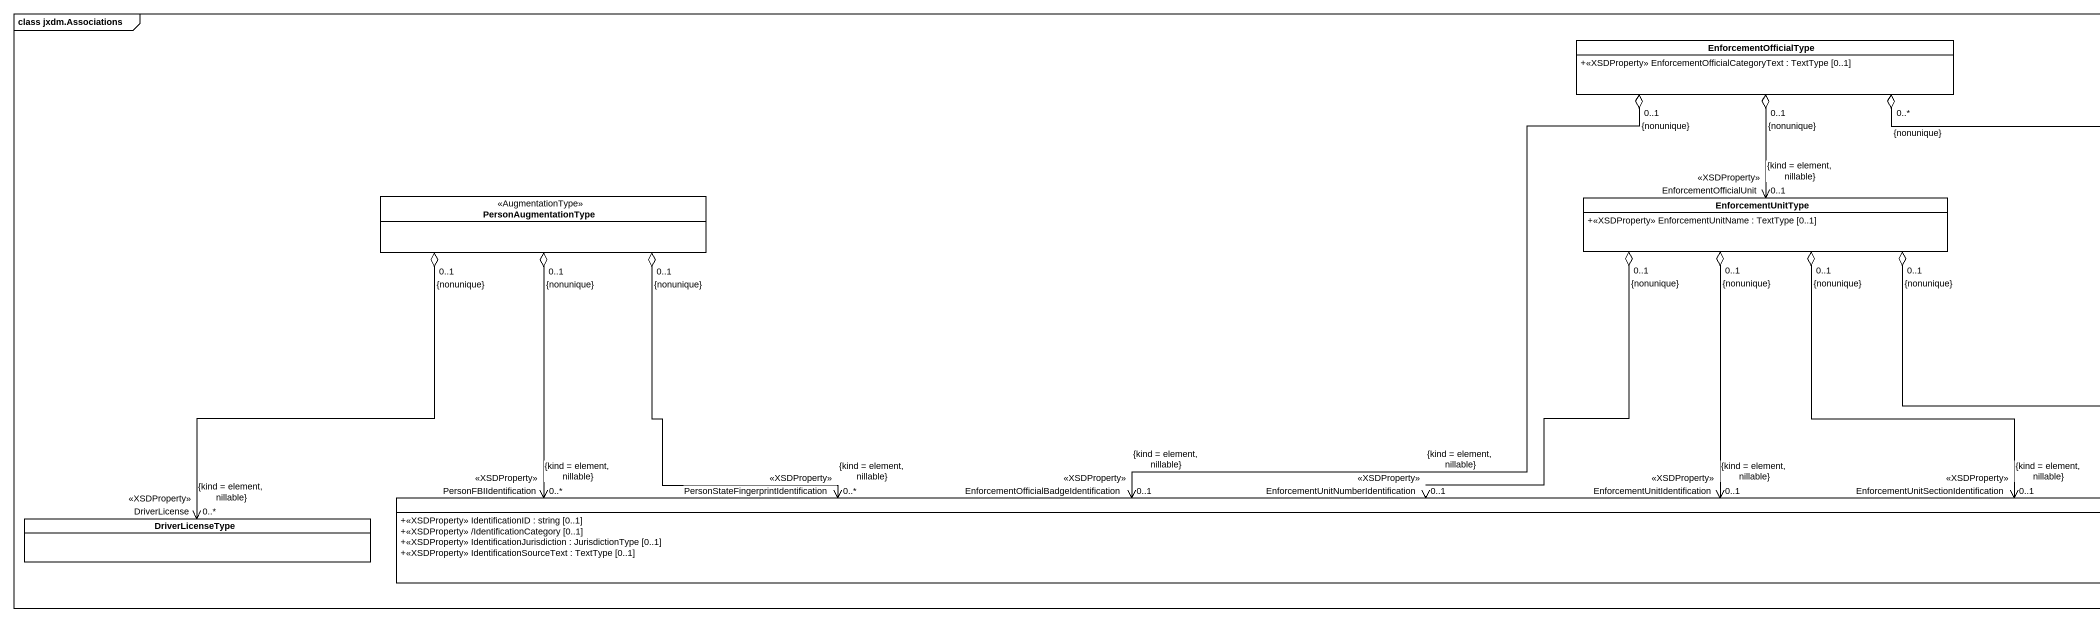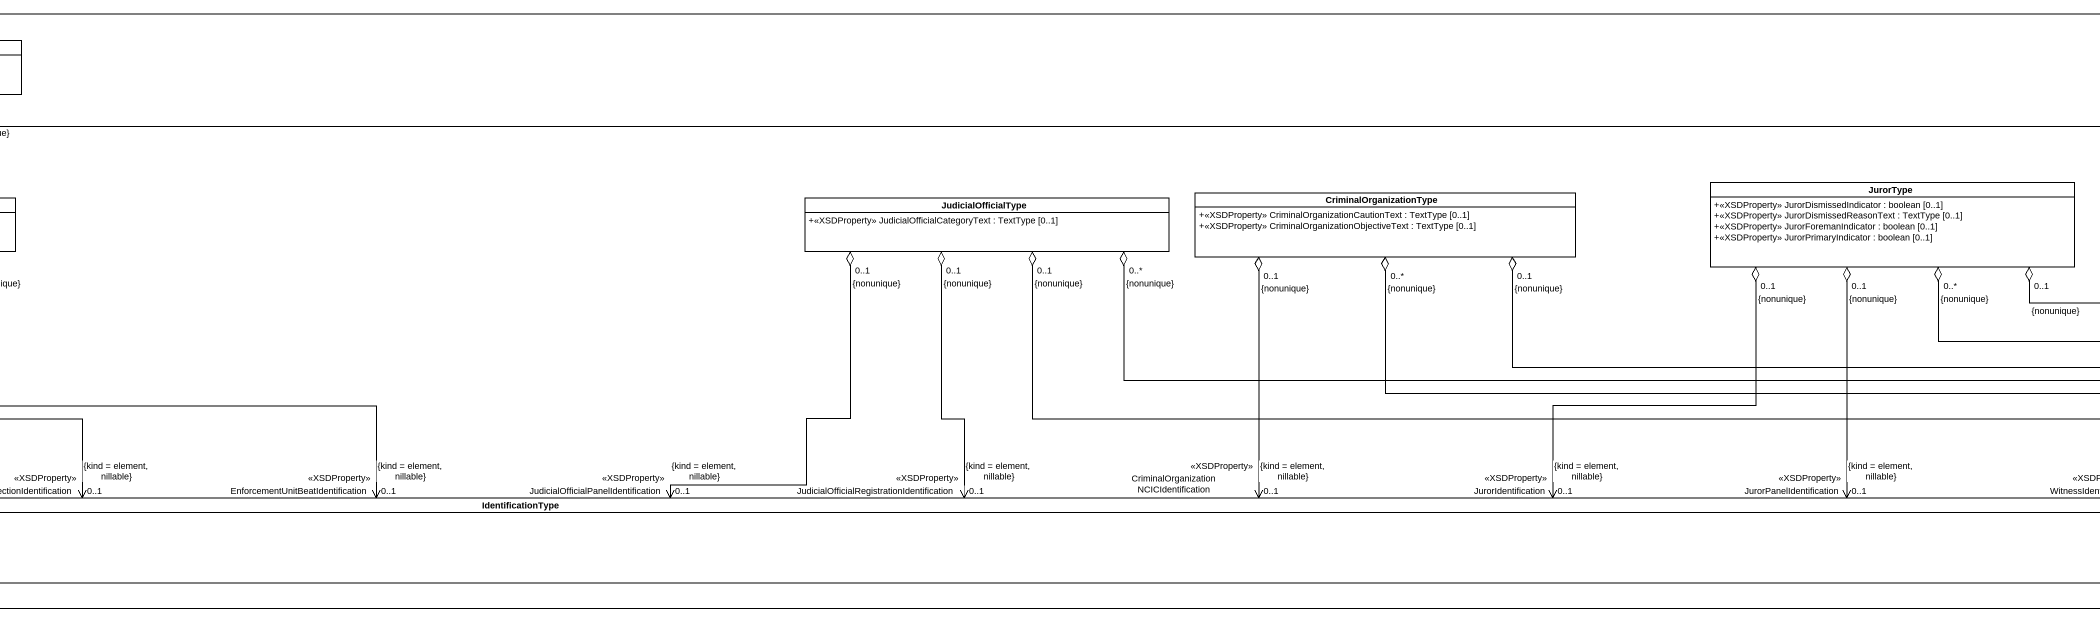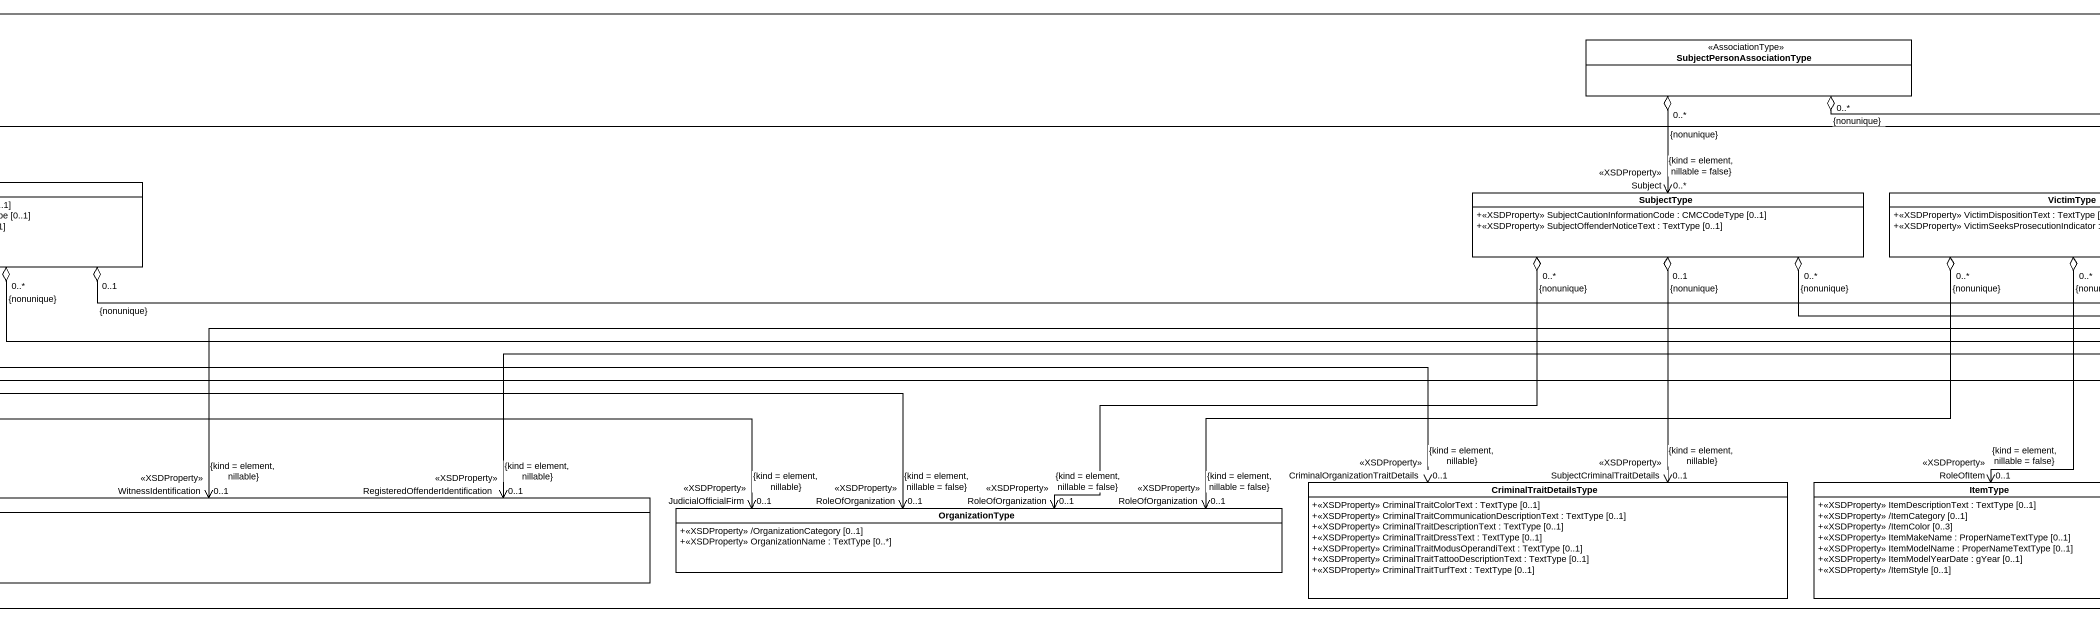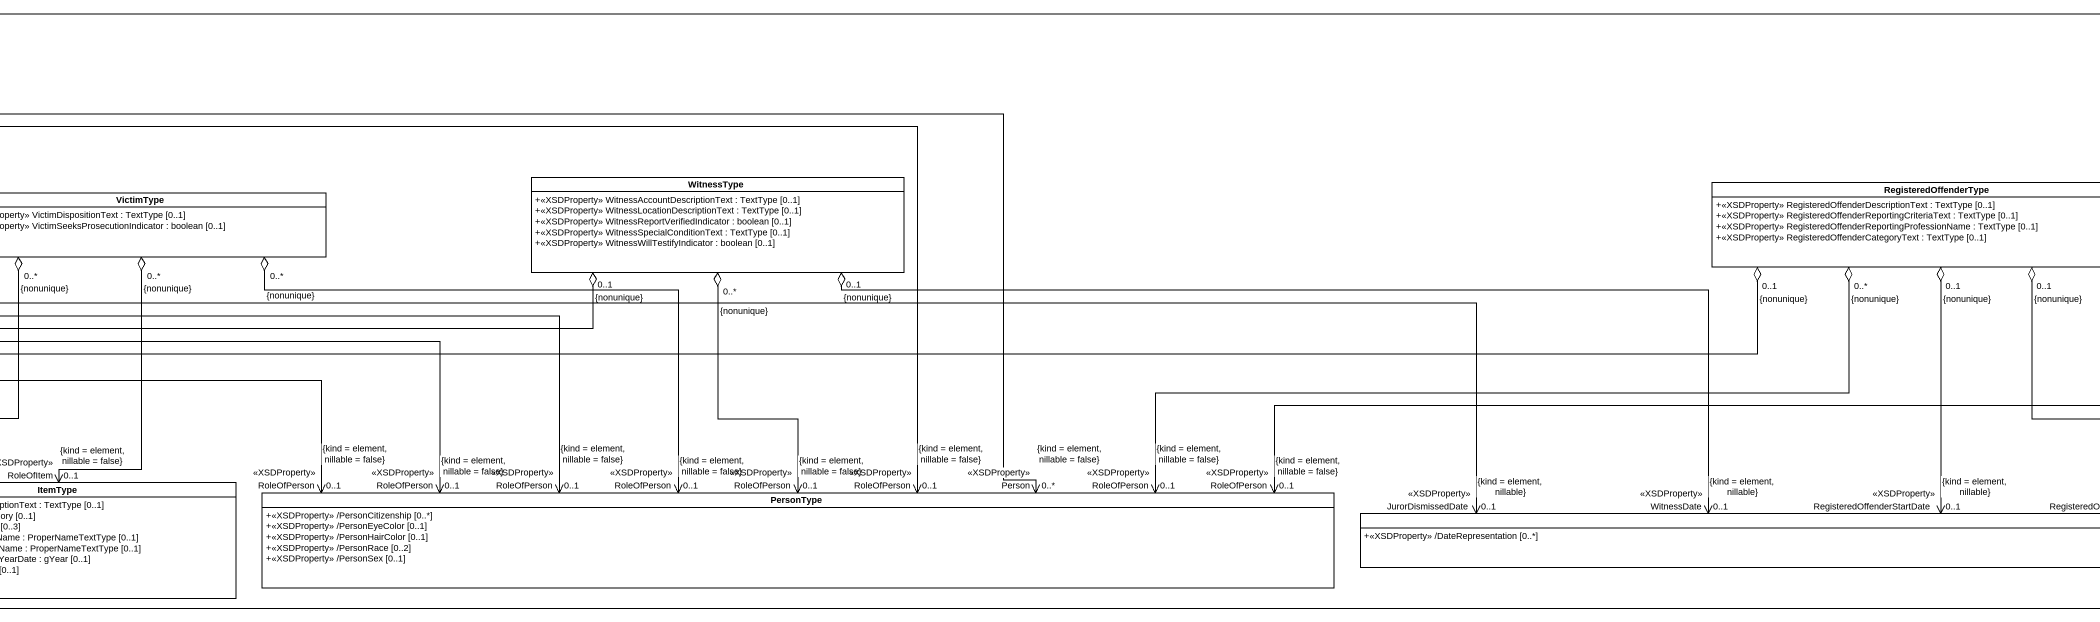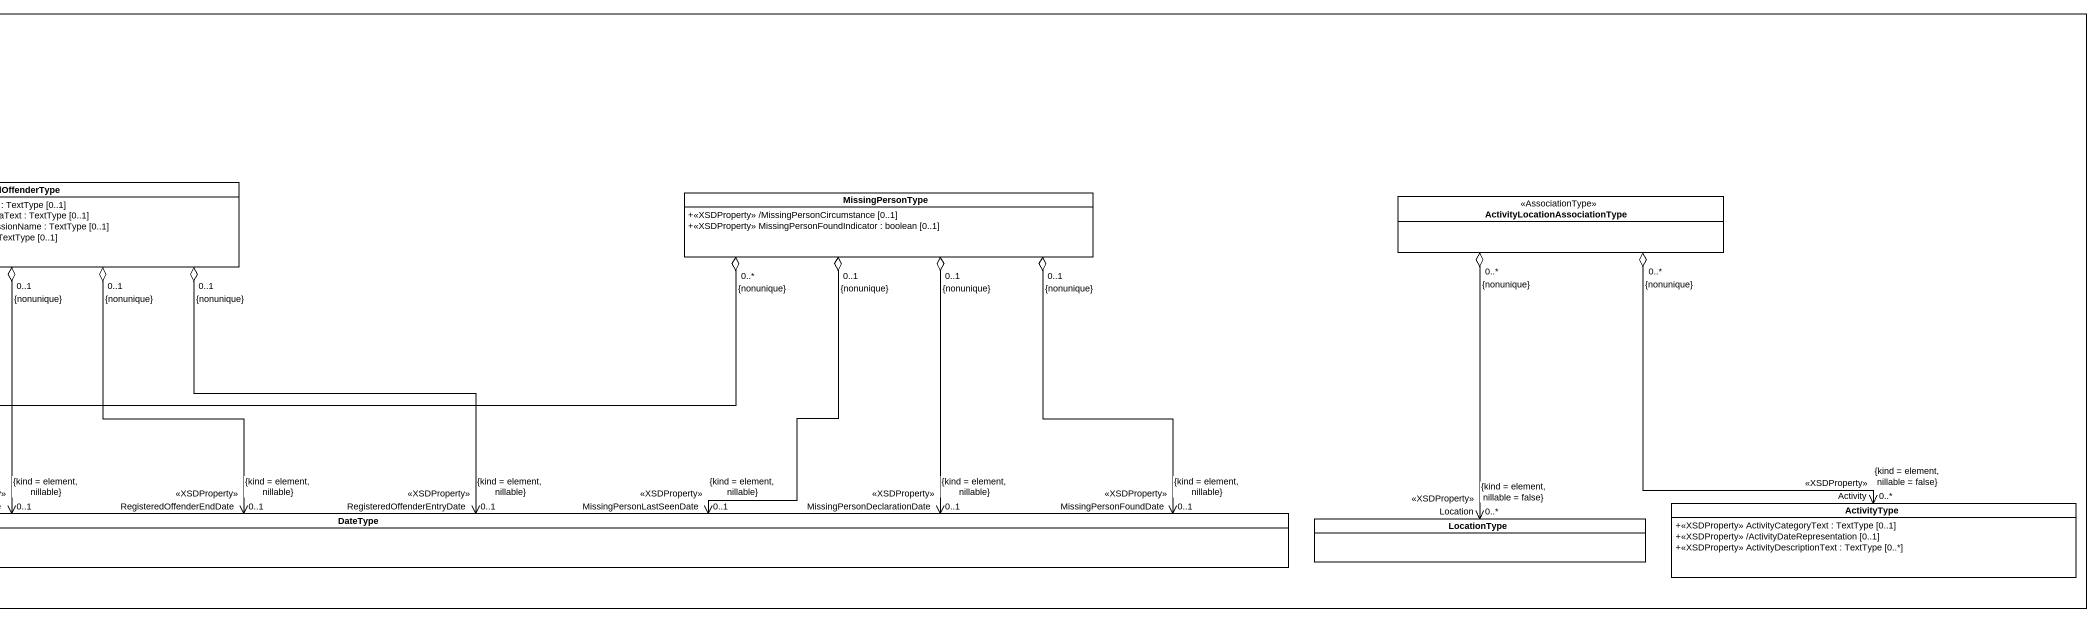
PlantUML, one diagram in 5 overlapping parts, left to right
@startuml
mainframe class jxdm.Associations
hide circle
hide empty members
skinparam classAttributeIconSize 0
class EnforcementOfficialType {
  +<<XSDProperty>> EnforcementOfficialCategoryText : TextType [0..1]
}
class SubjectPersonAssociationType <<AssociationType>>
class PersonAugmentationType <<AugmentationType>>
class EnforcementUnitType {
  +<<XSDProperty>> EnforcementUnitName : TextType [0..1]
}
class JudicialOfficialType {
  +<<XSDProperty>> JudicialOfficialCategoryText : TextType [0..1]
}
class CriminalOrganizationType {
  +<<XSDProperty>> CriminalOrganizationCautionText : TextType [0..1]
  +<<XSDProperty>> CriminalOrganizationObjectiveText : TextType [0..1]
}
class JurorType {
  +<<XSDProperty>> JurorDismissedIndicator : boolean [0..1]
  +<<XSDProperty>> JurorDismissedReasonText : TextType [0..1]
  +<<XSDProperty>> JurorForemanIndicator : boolean [0..1]
  +<<XSDProperty>> JurorPrimaryIndicator : boolean [0..1]
}
class SubjectType {
  +<<XSDProperty>> SubjectCautionInformationCode : CMCCodeType [0..1]
  +<<XSDProperty>> SubjectOffenderNoticeText : TextType [0..1]
}
class VictimType {
  +<<XSDProperty>> VictimDispositionText : TextType [0..1]
  +<<XSDProperty>> VictimSeeksProsecutionIndicator : boolean [0..1]
}
class WitnessType {
  +<<XSDProperty>> WitnessAccountDescriptionText : TextType [0..1]
  +<<XSDProperty>> WitnessLocationDescriptionText : TextType [0..1]
  +<<XSDProperty>> WitnessReportVerifiedIndicator : boolean [0..1]
  +<<XSDProperty>> WitnessSpecialConditionText : TextType [0..1]
  +<<XSDProperty>> WitnessWillTestifyIndicator : boolean [0..1]
}
class RegisteredOffenderType {
  +<<XSDProperty>> RegisteredOffenderDescriptionText : TextType [0..1]
  +<<XSDProperty>> RegisteredOffenderReportingCriteriaText : TextType [0..1]
  +<<XSDProperty>> RegisteredOffenderReportingProfessionName : TextType [0..1]
  +<<XSDProperty>> RegisteredOffenderCategoryText : TextType [0..1]
}
class MissingPersonType {
  +<<XSDProperty>> /MissingPersonCircumstance [0..1]
  +<<XSDProperty>> MissingPersonFoundIndicator : boolean [0..1]
}
class "ActivityLocationAssociationType" as ActivityLocationAssociationT <<AssociationType>>
class IdentificationType {
  +<<XSDProperty>> IdentificationID : string [0..1]
  +<<XSDProperty>> /IdentificationCategory [0..1]
  +<<XSDProperty>> IdentificationJurisdiction : JurisdictionType [0..1]
  +<<XSDProperty>> IdentificationSourceText : TextType [0..1]
}
class OrganizationType {
  +<<XSDProperty>> /OrganizationCategory [0..1]
  +<<XSDProperty>> OrganizationName : TextType [0..*]
}
class CriminalTraitDetailsType {
  +<<XSDProperty>> CriminalTraitColorText : TextType [0..1]
  +<<XSDProperty>> CriminalTraitCommunicationDescriptionText : TextType [0..1]
  +<<XSDProperty>> CriminalTraitDescriptionText : TextType [0..1]
  +<<XSDProperty>> CriminalTraitDressText : TextType [0..1]
  +<<XSDProperty>> CriminalTraitModusOperandiText : TextType [0..1]
  +<<XSDProperty>> CriminalTraitTattooDescriptionText : TextType [0..1]
  +<<XSDProperty>> CriminalTraitTurfText : TextType [0..1]
}
class ItemType {
  +<<XSDProperty>> ItemDescriptionText : TextType [0..1]
  +<<XSDProperty>> /ItemCategory [0..1]
  +<<XSDProperty>> /ItemColor [0..3]
  +<<XSDProperty>> ItemMakeName : ProperNameTextType [0..1]
  +<<XSDProperty>> ItemModelName : ProperNameTextType [0..1]
  +<<XSDProperty>> ItemModelYearDate : gYear [0..1]
  +<<XSDProperty>> /ItemStyle [0..1]
}
class PersonType {
  +<<XSDProperty>> /PersonCitizenship [0..*]
  +<<XSDProperty>> /PersonEyeColor [0..1]
  +<<XSDProperty>> /PersonHairColor [0..1]
  +<<XSDProperty>> /PersonRace [0..2]
  +<<XSDProperty>> /PersonSex [0..1]
}
class DateType {
  +<<XSDProperty>> /DateRepresentation [0..*]
}
class ActivityType {
  +<<XSDProperty>> ActivityCategoryText : TextType [0..1]
  +<<XSDProperty>> /ActivityDateRepresentation [0..1]
  +<<XSDProperty>> ActivityDescriptionText : TextType [0..*]
}
class DriverLicenseType
class LocationType
EnforcementOfficialType "0..1\n{nonunique}" o--> "EnforcementOfficialUnit\n<<XSDProperty>>\n0..1\n{kind = element, nillable}" EnforcementUnitType
EnforcementOfficialType "0..1\n{nonunique}" o--> "EnforcementOfficialBadgeIdentification\n<<XSDProperty>>\n0..1\n{kind = element, nillable}" IdentificationType
EnforcementOfficialType "0..*\n{nonunique}" o-right-> "RoleOfPerson\n<<XSDProperty>>\n0..1\n{kind = element, nillable = false}" PersonType
SubjectPersonAssociationType "0..*\n{nonunique}" o--> "Subject\n<<XSDProperty>>\n0..*\n{kind = element, nillable = false}" SubjectType
SubjectPersonAssociationType "0..*\n{nonunique}" o-right-> "Person\n<<XSDProperty>>\n0..*\n{kind = element, nillable = false}" PersonType
PersonAugmentationType "0..1\n{nonunique}" o-right-> "PersonFBIIdentification\n<<XSDProperty>>\n0..*\n{kind = element, nillable}" IdentificationType
PersonAugmentationType "0..1\n{nonunique}" o-right-> "PersonStateFingerprintIdentification\n<<XSDProperty>>\n0..*\n{kind = element, nillable}" IdentificationType
PersonAugmentationType "0..1\n{nonunique}" o--> "DriverLicense\n<<XSDProperty>>\n0..*\n{kind = element, nillable}" DriverLicenseType
EnforcementUnitType "0..1\n{nonunique}" o-right-> "EnforcementUnitNumberIdentification\n<<XSDProperty>>\n0..1\n{kind = element, nillable}" IdentificationType
EnforcementUnitType "0..1\n{nonunique}" o-right-> "EnforcementUnitIdentification\n<<XSDProperty>>\n0..1\n{kind = element, nillable}" IdentificationType
EnforcementUnitType "0..1\n{nonunique}" o-right-> "EnforcementUnitSectionIdentification\n<<XSDProperty>>\n0..1\n{kind = element, nillable}" IdentificationType
EnforcementUnitType "0..1\n{nonunique}" o-right-> "EnforcementUnitBeatIdentification\n<<XSDProperty>>\n0..1\n{kind = element, nillable}" IdentificationType
JudicialOfficialType "0..1\n{nonunique}" o--> "JudicialOfficialPanelIdentification\n<<XSDProperty>>\n0..1\n{kind = element, nillable}" IdentificationType
JudicialOfficialType "0..1\n{nonunique}" o--> "JudicialOfficialRegistrationIdentification\n<<XSDProperty>>\n0..1\n{kind = element, nillable}" IdentificationType
JudicialOfficialType "0..1\n{nonunique}" o-right-> "JudicialOfficialFirm\n<<XSDProperty>>\n0..1\n{kind = element, nillable}" OrganizationType
JudicialOfficialType "0..*\n{nonunique}" o-right-> "RoleOfPerson\n<<XSDProperty>>\n0..1\n{kind = element, nillable = false}" PersonType
CriminalOrganizationType "0..1\n{nonunique}" o-left-> "CriminalOrganizationNCICIdentification\n<<XSDProperty>>\n0..1\n{kind = element, nillable}" IdentificationType
CriminalOrganizationType "0..*\n{nonunique}" o-right-> "RoleOfOrganization\n<<XSDProperty>>\n0..1\n{kind = element, nillable = false}" OrganizationType
CriminalOrganizationType "0..1\n{nonunique}" o-right-> "CriminalOrganizationTraitDetails\n<<XSDProperty>>\n0..1\n{kind = element, nillable}" CriminalTraitDetailsType
JurorType "0..1\n{nonunique}" o-left-> "JurorIdentification\n<<XSDProperty>>\n0..1\n{kind = element, nillable}" IdentificationType
JurorType "0..1\n{nonunique}" o-left-> "JurorPanelIdentification\n<<XSDProperty>>\n0..1\n{kind = element, nillable}" IdentificationType
JurorType "0..*\n{nonunique}" o-right-> "RoleOfPerson\n<<XSDProperty>>\n0..1\n{kind = element, nillable = false}" PersonType
JurorType "0..1\n{nonunique}" o-right-> "JurorDismissedDate\n<<XSDProperty>>\n0..1\n{kind = element, nillable}" DateType
SubjectType "0..*\n{nonunique}" o-left-> "RoleOfOrganization\n<<XSDProperty>>\n0..1\n{kind = element, nillable = false}" OrganizationType
SubjectType "0..1\n{nonunique}" o--> "SubjectCriminalTraitDetails\n<<XSDProperty>>\n0..1\n{kind = element, nillable}" CriminalTraitDetailsType
SubjectType "0..*\n{nonunique}" o-right-> "RoleOfPerson\n<<XSDProperty>>\n0..1\n{kind = element, nillable = false}" PersonType
VictimType "0..*\n{nonunique}" o-left-> "RoleOfOrganization\n<<XSDProperty>>\n0..1\n{kind = element, nillable = false}" OrganizationType
VictimType "0..*\n{nonunique}" o--> "RoleOfItem\n<<XSDProperty>>\n0..1\n{kind = element, nillable = false}" ItemType
VictimType "0..*\n{nonunique}" o-right-> "RoleOfPerson\n<<XSDProperty>>\n0..1\n{kind = element, nillable = false}" PersonType
WitnessType "0..1\n{nonunique}" o-left-> "WitnessIdentification\n<<XSDProperty>>\n0..1\n{kind = element, nillable}" IdentificationType
WitnessType "0..*\n{nonunique}" o--> "RoleOfPerson\n<<XSDProperty>>\n0..1\n{kind = element, nillable = false}" PersonType
WitnessType "0..1\n{nonunique}" o-right-> "WitnessDate\n<<XSDProperty>>\n0..1\n{kind = element, nillable}" DateType
RegisteredOffenderType "0..1\n{nonunique}" o-left-> "RegisteredOffenderIdentification\n<<XSDProperty>>\n0..1\n{kind = element, nillable}" IdentificationType
RegisteredOffenderType "0..*\n{nonunique}" o-left-> "RoleOfPerson\n<<XSDProperty>>\n0..1\n{kind = element, nillable = false}" PersonType
RegisteredOffenderType "0..1\n{nonunique}" o--> "RegisteredOffenderStartDate\n<<XSDProperty>>\n0..1\n{kind = element, nillable}" DateType
RegisteredOffenderType "0..1\n{nonunique}" o--> "RegisteredOffenderEndDate\n<<XSDProperty>>\n0..1\n{kind = element, nillable}" DateType
RegisteredOffenderType "0..1\n{nonunique}" o--> "RegisteredOffenderEntryDate\n<<XSDProperty>>\n0..1\n{kind = element, nillable}" DateType
MissingPersonType "0..*\n{nonunique}" o-left-> "RoleOfPerson\n<<XSDProperty>>\n0..1\n{kind = element, nillable = false}" PersonType
MissingPersonType "0..1\n{nonunique}" o-left-> "MissingPersonLastSeenDate\n<<XSDProperty>>\n0..1\n{kind = element, nillable}" DateType
MissingPersonType "0..1\n{nonunique}" o-left-> "MissingPersonDeclarationDate\n<<XSDProperty>>\n0..1\n{kind = element, nillable}" DateType
MissingPersonType "0..1\n{nonunique}" o-left-> "MissingPersonFoundDate\n<<XSDProperty>>\n0..1\n{kind = element, nillable}" DateType
ActivityLocationAssociationT "0..*\n{nonunique}" o--> "Activity\n<<XSDProperty>>\n0..*\n{kind = element, nillable = false}" ActivityType
ActivityLocationAssociationT "0..*\n{nonunique}" o--> "Location\n<<XSDProperty>>\n0..*\n{kind = element, nillable = false}" LocationType
@enduml
